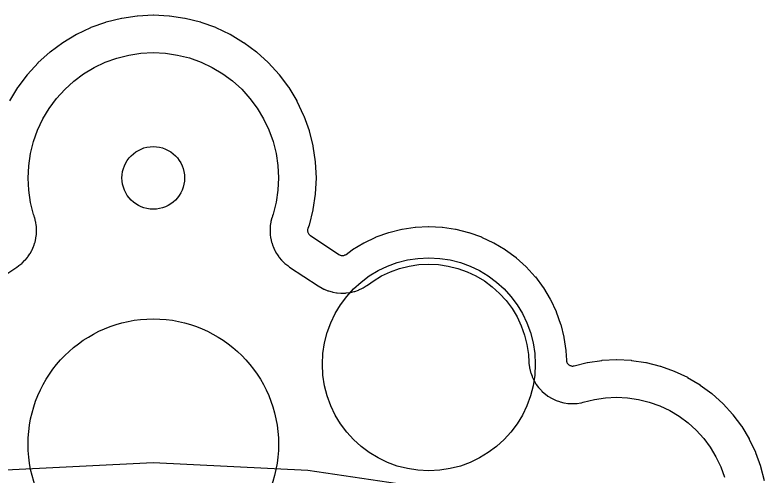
# Model space of a CAD drawing. Header units: millimetres. Extents: x -76 to 76, y -76 to 98.
# Drawn here: x -6.71 to 29.65, y 75.86 to 98.23 of the extents above; entities that cross this region are included whole.
import ezdxf

# ---------------------------------------------------------------- set-up
doc = ezdxf.new("R2010")
doc.units = ezdxf.units.MM
for name, color, linetype in [('CUT_INNER', 6, 'Continuous'), ('CUT_OUTER', 1, 'Continuous'), ('ENGRAVE', 7, 'Continuous')]:
    doc.layers.add(name, color=color, linetype=linetype)

msp = doc.modelspace()

# ---------------------------------------------------------------- linework, layer by layer
at = {"layer": 'CUT_INNER'}
for centre, radius in [((0, 90.3272), 1.52), ((13.376, 81.2832), 5.168), ((0, 77.4072), 6.08)]:
    msp.add_circle(centre, radius, dxfattribs=at)
at = {"layer": 'CUT_OUTER'}
msp.add_lwpolyline([(-6.9669, 94.0594), (-6.5757, 94.7121), (-6.5675, 94.7243), (-6.1143, 95.3355), (-6.1049, 95.3469), (-5.5939, 95.9107), (-5.5835, 95.9211), (-5.0197, 96.4321), (-5.0083, 96.4414), (-4.3971, 96.8947), (-4.3849, 96.9029), (-3.7322, 97.2941), (-3.7193, 97.301), (-3.0314, 97.6263), (-3.0178, 97.632), (-2.3013, 97.8883), (-2.2873, 97.8926), (-1.5491, 98.0775), (-1.5347, 98.0804), (-0.782, 98.192), (-0.7674, 98.1935), (-0.0074, 98.2308), (0.0074, 98.2308), (0.7674, 98.1935), (0.782, 98.192), (1.5347, 98.0804), (1.5491, 98.0775), (2.2873, 97.8926), (2.3013, 97.8883), (3.0178, 97.632), (3.0314, 97.6263), (3.7193, 97.301), (3.7322, 97.2941), (4.3849, 96.9029), (4.3971, 96.8947), (5.0083, 96.4414), (5.0197, 96.4321), (5.5835, 95.9211), (5.5939, 95.9107), (6.1049, 95.3469), (6.1143, 95.3355), (6.5675, 94.7243), (6.5757, 94.7121), (6.9669, 94.0594), (6.9739, 94.0464), (7.2992, 93.3585), (7.3048, 93.3449), (7.5612, 92.6285), (7.5654, 92.6144), (7.7503, 91.8763), (7.7532, 91.8619), (7.8649, 91.1092), (7.8663, 91.0945), (7.9036, 90.3345), (7.9036, 90.3198), (7.8663, 89.5598), (7.8649, 89.5451), (7.7532, 88.7924), (7.7503, 88.778), (7.5654, 88.0399), (7.5612, 88.0258), (7.5079, 87.877), (7.4996, 87.8497), (7.4939, 87.8218), (7.4909, 87.7935), (7.4906, 87.765), (7.493, 87.7366), (7.4981, 87.7086), (7.5058, 87.6811), (7.516, 87.6546), (7.5288, 87.6291), (7.5439, 87.6049), (7.5613, 87.5823), (7.5807, 87.5614), (7.602, 87.5425), (7.6249, 87.5257), (9.0117, 86.6089), (9.038, 86.5934), (9.0657, 86.5806), (9.0946, 86.5707), (9.1244, 86.5638), (9.1547, 86.56), (9.1852, 86.5593), (9.2157, 86.5616), (9.2457, 86.5671), (9.2751, 86.5756), (9.3034, 86.587), (9.3304, 86.6013), (9.3558, 86.6182), (9.6544, 86.8396), (9.6667, 86.8478), (10.217, 87.1777), (10.23, 87.1846), (10.81, 87.4589), (10.8235, 87.4645), (11.4276, 87.6807), (11.4417, 87.685), (12.0641, 87.8409), (12.0785, 87.8437), (12.7132, 87.9379), (12.7278, 87.9393), (13.3686, 87.9708), (13.3834, 87.9708), (14.0242, 87.9393), (14.0388, 87.9379), (14.6735, 87.8437), (14.6879, 87.8409), (15.3103, 87.685), (15.3244, 87.6807), (15.9285, 87.4645), (15.942, 87.4589), (16.522, 87.1846), (16.535, 87.1777), (17.0853, 86.8478), (17.0976, 86.8396), (17.6129, 86.4574), (17.6243, 86.4481), (18.0997, 86.0172), (18.1101, 86.0068), (18.5409, 85.5314), (18.5503, 85.5201), (18.9325, 85.0047), (18.9407, 84.9925), (19.2705, 84.4422), (19.2774, 84.4292), (19.5518, 83.8492), (19.5574, 83.8356), (19.7735, 83.2315), (19.7778, 83.2174), (19.9337, 82.5951), (19.9366, 82.5806), (20.0307, 81.946), (20.0322, 81.9313), (20.0541, 81.4854), (20.0569, 81.4561), (20.0627, 81.4273), (20.0712, 81.3991), (20.0825, 81.3719), (20.0964, 81.3459), (20.1127, 81.3214), (20.1314, 81.2987), (20.1522, 81.2779), (20.175, 81.2592), (20.1995, 81.2428), (20.2254, 81.229), (20.2526, 81.2177), (20.2808, 81.2091), (20.3097, 81.2034), (20.339, 81.2005), (20.3684, 81.2005), (20.3977, 81.2034), (20.4266, 81.2091), (21.0655, 81.3692), (21.0799, 81.372), (21.7736, 81.4749), (21.7882, 81.4764), (22.4886, 81.5108), (22.5034, 81.5108), (23.2038, 81.4764), (23.2184, 81.4749), (23.9121, 81.372), (23.9265, 81.3692), (24.6068, 81.1988), (24.6209, 81.1945), (25.2811, 80.9583), (25.2947, 80.9526), (25.9287, 80.6528), (25.9416, 80.6459), (26.5431, 80.2853), (26.5554, 80.2772), (27.1186, 79.8594), (27.13, 79.8501), (27.6496, 79.3791), (27.66, 79.3687), (28.1309, 78.8491), (28.1403, 78.8378), (28.558, 78.2745), (28.5662, 78.2623), (28.9267, 77.6608), (28.9336, 77.6478), (29.2335, 77.0139), (29.2391, 77.0003), (29.4754, 76.34), (29.4796, 76.3259), (29.65, 75.6457)], dxfattribs=at)
at = {"layer": 'ENGRAVE'}
for points in [[(-8.0058, 85.0873), (-6.619, 86.0041), (-6.5479, 86.0536), (-6.5249, 86.0704), (-6.3901, 86.1793), (-6.3688, 86.1982), (-6.2449, 86.3193), (-6.2255, 86.3402), (-6.1137, 86.4725), (-6.0964, 86.4951), (-5.9976, 86.6375), (-5.9825, 86.6616), (-5.8977, 86.8127), (-5.8849, 86.8382), (-5.8148, 86.9966), (-5.8046, 87.0232), (-5.7498, 87.1876), (-5.7421, 87.215), (-5.7032, 87.3838), (-5.6981, 87.4119), (-5.6754, 87.5836), (-5.673, 87.612), (-5.6667, 87.7851), (-5.667, 87.8136), (-5.6772, 87.9866), (-5.6802, 88.0149), (-5.7067, 88.1861), (-5.7124, 88.2141), (-5.755, 88.382), (-5.7633, 88.4092), (-5.7906, 88.4915), (-5.8139, 88.5567), (-5.9596, 89.136), (-6.0476, 89.7258), (-6.0774, 90.3215), (-6.0487, 90.9172), (-5.9618, 91.5073), (-5.8174, 92.0859), (-5.617, 92.6477), (-5.3625, 93.187), (-5.0563, 93.6989), (-4.7015, 94.1783), (-4.3014, 94.6205), (-3.8599, 95.0215), (-3.3811, 95.3772), (-2.8699, 95.6843), (-2.331, 95.9398), (-1.7696, 96.1413), (-1.1912, 96.2867), (-0.6013, 96.3748), (-0.0057, 96.4046), (0.5901, 96.3759), (1.1801, 96.2889), (1.7588, 96.1445), (2.3205, 95.9441), (2.8599, 95.6896), (3.3717, 95.3835), (3.8511, 95.0287), (4.2934, 94.6285), (4.6943, 94.187), (5.0501, 93.7083), (5.3572, 93.197), (5.6127, 92.6581), (5.8141, 92.0968), (5.9596, 91.5183), (6.0476, 90.9285), (6.0774, 90.3328), (6.0487, 89.7371), (5.9618, 89.147), (5.8167, 88.5655), (5.788, 88.4843), (5.7633, 88.4092), (5.755, 88.382), (5.7124, 88.2141), (5.7067, 88.1861), (5.6802, 88.0149), (5.6772, 87.9866), (5.667, 87.8136), (5.6667, 87.7851), (5.673, 87.612), (5.6754, 87.5836), (5.6981, 87.4119), (5.7032, 87.3838), (5.7421, 87.215), (5.7498, 87.1876), (5.8046, 87.0232), (5.8148, 86.9966), (5.8849, 86.8382), (5.8977, 86.8127), (5.9825, 86.6616), (5.9976, 86.6375), (6.0964, 86.4951), (6.1137, 86.4725), (6.2255, 86.3402), (6.2449, 86.3193), (6.3688, 86.1982), (6.3901, 86.1793), (6.5249, 86.0704), (6.5479, 86.0536), (6.619, 86.0041), (8.0058, 85.0873), (8.0845, 85.0381), (8.1108, 85.0226), (8.2754, 84.9364), (8.3031, 84.9237), (8.4755, 84.8547), (8.5044, 84.8448), (8.683, 84.7938), (8.7127, 84.7869), (8.8956, 84.7542), (8.9259, 84.7504), (9.111, 84.7365), (9.1416, 84.7358), (9.3272, 84.7408), (9.3577, 84.7432), (9.5418, 84.767), (9.5719, 84.7725), (9.7527, 84.815), (9.782, 84.8234), (9.9575, 84.8841), (9.9859, 84.8955), (10.1543, 84.9737), (10.1813, 84.9879), (10.341, 85.0828), (10.3664, 85.0997), (10.4424, 85.1531), (10.6698, 85.3218), (11.0796, 85.568), (11.5107, 85.7725), (11.9597, 85.9337), (12.4223, 86.0501), (12.8942, 86.1207), (13.3707, 86.1446), (13.8472, 86.1217), (14.3192, 86.0522), (14.7821, 85.9368), (15.2315, 85.7766), (15.663, 85.5731), (16.0724, 85.3283), (16.4559, 85.0445), (16.8098, 84.7245), (17.1306, 84.3713), (17.4152, 83.9885), (17.6609, 83.5795), (17.8653, 83.1485), (18.0266, 82.6995), (18.143, 82.2368), (18.2136, 81.7646), (18.2324, 81.3931), (18.2388, 81.3066), (18.2417, 81.2773), (18.268, 81.1003), (18.2737, 81.0714), (18.3172, 80.8978), (18.3258, 80.8696), (18.3861, 80.7011), (18.3973, 80.6739), (18.4739, 80.5121), (18.4878, 80.4861), (18.5798, 80.3326), (18.5961, 80.3081), (18.7028, 80.1643), (18.7214, 80.1415), (18.8417, 80.0089), (18.8625, 79.9881), (18.9951, 79.8679), (19.0179, 79.8492), (19.1616, 79.7426), (19.1861, 79.7262), (19.3396, 79.6342), (19.3656, 79.6203), (19.5274, 79.5438), (19.5546, 79.5325), (19.7232, 79.4722), (19.7513, 79.4637), (19.925, 79.4202), (19.9538, 79.4144), (20.1309, 79.3882), (20.1602, 79.3853), (20.339, 79.3765), (20.3684, 79.3765), (20.5472, 79.3853), (20.5765, 79.3882), (20.7536, 79.4144), (20.7824, 79.4202), (20.8698, 79.4398), (21.4226, 79.5783), (21.9544, 79.6577), (22.4905, 79.6846), (23.0266, 79.6588), (23.5576, 79.5806), (24.0784, 79.4507), (24.584, 79.2704), (25.0694, 79.0414), (25.5301, 78.7659), (25.9615, 78.4466), (26.3596, 78.0865), (26.7204, 77.6892), (27.0406, 77.2584), (27.317, 76.7983), (27.547, 76.3133), (27.7283, 75.8081)], [(14.9244, 75.0301), (7.4983, 76.1316), (0, 76.5), (-7.4983, 76.1316)]]:
    msp.add_lwpolyline(points, dxfattribs=at)

doc.saveas('drawing.dxf')
